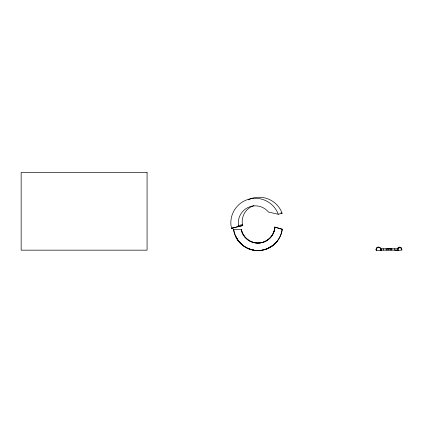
<?xml version="1.0" encoding="UTF-8"?>
<svg xmlns="http://www.w3.org/2000/svg" width="423" height="423" viewBox="0 0 423 423"><rect width="100%" height="100%" fill="white"/><g stroke="black" fill="none" stroke-linecap="round" stroke-linejoin="round"><path stroke-width="0.63" d="M397.588 249.988A2.136 2.131 0 0 0 397.689 250.532L401.829 250.035L401.649 248.565A2.136 2.131 0 0 0 397.535 248.782M380.964 249.623A2.279 2.279 0 0 1 380.885 250.21L380.769 250.485L376.57 250.4L376.084 249.898L376.142 249.295A2.279 2.279 0 0 1 380.621 248.719M267.246 248.724L272.793 245.525L277.187 241.195M272.861 245.525L267.315 248.724L261.943 250.162M380.192 250.342L380.615 249.898L380.885 250.21M242.532 225.094L242.405 224.55A16.994 16.983 74.4 0 1 253.911 205.61M234.844 227.415L231.661 228.304L230.937 225.184A24.529 24.513 74.4 0 1 278.297 214.255L282.115 213.187A24.529 24.513 74.4 0 0 248.222 199.82M234.902 227.4L231.423 228.357L242.643 225.586L242.405 224.55L238.657 225.602L238.895 226.633L238.583 225.618A16.994 16.983 74.4 0 1 268.457 212.05L278.297 214.255M235.479 227.241L242.95 225.517M376.01 249.311L376.407 249.607A2.279 2.279 0 0 1 380.89 249.031M376.084 249.898L376.486 250.194M242.564 233.623A16.994 16.994 0 0 0 274.744 227.125L282.342 229.266A24.529 24.529 0 0 1 233.708 229.266L233.47 229.266A24.529 24.529 0 0 0 280.444 235.452M274.744 227.125L282.342 229.266M387.357 248.544L391.635 248.544M387.748 248.893L391.249 248.893M233.47 229.266L241.369 229.43A16.994 16.994 0 0 0 274.987 227.125M280.888 212.912L282.115 213.187M248.475 248.724L253.916 250.162C246.149 248.861 239.132 243.764 235.844 236.563L238.472 240.994L242.998 245.525M376.142 249.295L376.407 249.607M397.715 250.136L397.594 249.887L397.689 250.532M401.649 248.565L401.829 250.035M376.28 249.623L376.354 250.21M397.583 250.162L395.177 250.162M394.733 248.761L394.733 250.162M391.862 248.761L391.862 250.162M390.857 250.162L390.857 248.676L387.087 248.676L387.087 250.162M388.859 248.676L388.859 250.162M386.114 248.761L386.114 250.162M383.243 248.761L383.264 250.162M381.245 248.761L381.245 250.162M381.16 249.639L381.16 250.162M397.816 248.909A2.136 2.131 0 0 1 401.75 249.216M397.705 248.819A1.962 1.962 0 0 1 398.165 247.915M398.551 247.582A1.962 1.962 0 0 1 399.016 247.36M400.031 247.307A1.962 1.962 0 0 1 401.58 249.121M376.385 248.75A2.104 2.104 0 0 1 377.369 247.471M377.882 247.265A2.104 2.104 0 0 1 380.451 248.761M274.887 227.125A16.994 16.994 0 0 1 241.269 229.43M242.294 233.057A16.994 16.994 0 0 1 241.263 230.043M282.104 229.266A24.529 24.529 0 0 1 280.682 234.86M147.072 172.468L21.15 172.468L21.15 250.162L147.072 250.162L147.072 172.468M398.503 248.761L380.372 248.761L380.372 250.162L398.503 250.162L398.503 248.761"/></g></svg>
